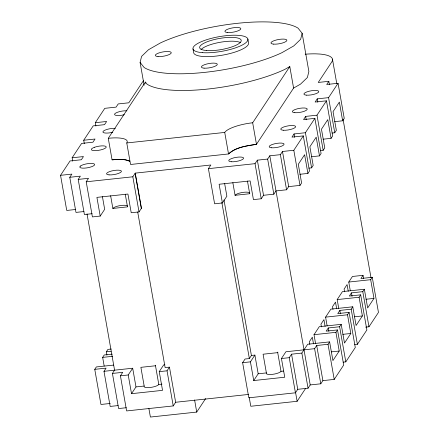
<?xml version="1.0" encoding="UTF-8"?>
<svg xmlns="http://www.w3.org/2000/svg" width="439" height="439" viewBox="0 0 439 439"><rect width="100%" height="100%" fill="white"/><g stroke="black" fill="none" stroke-linecap="round" stroke-linejoin="round"><path stroke-width="0.66" d="M144.118 85.232L140.096 62.437L141.577 56.384L148.475 49.744L160.323 42.984A82.329 21.999 -10 0 1 298.086 28.184L302.125 33.243L308.869 71.464L307.388 77.516L300.49 84.151L293.592 88.085L256.469 144.31C246.921 145.951 235.869 146.994 228.527 153.957L130.559 164.482L126.761 142.955A24.03 6.42 -10 0 0 108.268 138.296L145.391 82.071L147.081 84.184A82.329 21.999 -10 0 0 284.845 69.389L289.795 66.558L293.592 88.085M302.125 33.243L300.649 39.296L293.751 45.93L281.898 52.696A82.329 21.999 -10 0 1 144.14 67.491L140.096 62.437M75.398 209.518L66.739 210.446L60.544 175.326L70.031 160.959L81.358 159.747L83.459 156.569L72.128 157.788L72.726 161.162M72.128 157.788L81.616 143.421L92.942 142.203L95.043 139.026L83.712 140.244L84.304 143.619M83.712 140.244L93.2 125.878L104.526 124.66L106.622 121.482L95.296 122.7L95.889 126.075M95.296 122.7L104.784 108.334L116.11 107.116L118.206 103.939L128.797 102.803L142.324 82.312A38.451 10.273 -10 0 1 143.63 80.781M83.909 211.554L75.969 212.405L69.774 177.29L71.875 174.113L60.544 175.326M92.13 213.7L84.403 214.534L78.208 179.414L80.364 176.149L69.774 177.29M102.424 196.634L104.663 209.326L100.202 216.076L92.404 216.915L86.209 181.795L88.513 178.305L78.208 179.414M100.202 216.076L96.904 197.38L127.925 194.049L131.217 212.745L139.02 211.911L132.825 176.791L135.245 173.125L210.835 165.004L208.415 168.669L214.611 203.789L222.408 202.95L226.87 196.195L224.631 183.507M139.02 211.911L141.44 208.245L135.245 173.125M126.761 142.955L224.73 132.43A24.03 6.42 -10 0 1 252.672 122.783L289.795 66.558M110.277 403.463L100.948 404.467L94.753 369.347L96.344 366.944L113.608 365.089M104.186 366.066L102.655 357.384L104.241 354.981L112.241 354.125M106.935 355.184L106.337 351.804L107.928 349.4L111.248 349.043M118.118 405.576L110.178 406.426L103.988 371.306L106.084 368.129L94.753 369.347M126.344 407.721L118.612 408.55L112.417 373.435L114.574 370.17L87.032 213.963M222.408 202.95L219.116 184.248L250.131 180.917L253.429 199.619L261.227 198.779L255.037 163.659L257.342 160.169L267.647 159.061L269.804 155.801L280.389 154.665L282.486 151.488L293.817 150.27L303.3 135.903L291.973 137.122L294.07 133.944L305.401 132.726L314.884 118.36L303.558 119.578L305.654 116.401L316.98 115.183L326.468 100.816L315.142 102.035L317.238 98.857L328.564 97.639L338.052 83.273L326.72 84.491L328.822 81.314L318.237 82.45L331.763 61.959A38.451 10.273 -10 0 0 319.74 54.041L315.817 53.849A38.451 10.273 -10 0 0 305.187 54.216M137.714 212.075L165.141 367.613L169.459 367.147L175.649 402.267L173.229 405.927L126.613 410.937L120.423 375.817L122.728 372.327L112.417 373.435M164.861 364.771L163.698 364.891L159.236 371.646L162.534 390.348L131.519 393.679L128.221 374.977L132.682 368.228L103.988 371.306M131.519 393.679L135.98 386.924L132.682 368.228M261.227 198.779L263.532 195.289L257.342 160.169M263.532 195.289L273.843 194.181L275.994 190.921L286.579 189.78L288.681 186.608L282.486 151.488M173.229 405.927L167.039 370.812L169.459 367.147M288.681 186.608L300.007 185.39L301.593 182.986L298.295 164.285L304.611 154.726L307.904 173.427L299.936 174.283M307.904 173.427L309.495 171.023L303.3 135.903M308.924 168.132L311.591 167.846L313.177 165.443L309.879 146.741L316.195 137.182L319.488 155.883L311.52 156.739M319.488 155.883L321.079 153.48L314.884 118.36M320.508 150.588L323.175 150.303L324.761 147.899L321.463 129.198L327.774 119.638L331.072 138.34L323.104 139.196M331.072 138.34L332.663 135.936L326.468 100.816M332.093 133.044L334.759 132.759L336.345 130.356L333.047 111.654L339.358 102.095L342.656 120.796L334.688 121.652M342.656 120.796L344.247 118.393L338.052 83.273M148.892 408.528L150.396 417.05L196.732 412.073L205.644 398.574M315.542 343.364L314.011 334.683L319.279 326.698L341.196 324.344L339.61 326.748L328.279 327.966L326.182 331.138L337.514 329.925L335.923 332.328L339.221 351.024L332.91 360.584L329.612 341.888L307.695 344.242L301.856 353.082L291.551 354.191L297.741 389.311L295.436 392.801L248.82 397.811L242.63 362.691L245.05 359.025L249.363 358.564L251.404 355.469L223.983 199.937M329.612 341.888L328.026 344.291L316.695 345.509L314.598 348.681L285.904 351.765L281.443 358.52L284.741 377.222L253.726 380.553L250.428 361.851L254.889 355.096L251.404 355.469M253.726 380.553L258.187 373.798L254.889 355.096M295.436 392.801L289.246 357.681L291.551 354.191M327.126 325.82L325.595 317.139L330.863 309.155L352.78 306.801L356.078 325.497L362.389 315.943L359.091 297.241L360.677 294.838L349.351 296.056L351.447 292.879L362.779 291.661L364.365 289.257L342.447 291.611L337.179 299.596L338.705 308.277M350.289 290.733L348.758 282.052L352.446 276.471L363.031 275.335L363.629 278.71M352.78 306.801L351.195 309.204L339.863 310.422L337.767 313.6L349.098 312.381L355.288 347.501L345.8 361.868L343.139 362.153M363.031 275.335L360.935 278.513L372.261 277.294L378.456 312.414L368.969 326.781L365.638 327.137M341.196 324.344L344.494 343.04L350.805 333.486L347.507 314.785L349.098 312.381M364.365 289.257L367.662 307.959L373.973 298.399L370.675 279.698L372.261 277.294M249.242 397.536L250.779 406.267L297.121 401.29L305.659 388.356M297.741 389.311L308.052 388.202L310.203 384.937L269.804 155.801M310.203 384.937L320.794 383.801L322.89 380.624L316.695 345.509M322.89 380.624L334.216 379.411L343.704 365.039L337.514 329.925M354.717 344.61L357.384 344.324L366.872 329.958L360.677 294.838M86.209 181.795L132.825 176.791M208.415 168.669L255.037 163.659M110.628 195.75L112.861 208.437L127.486 206.868L125.252 194.175M232.835 182.619L235.068 195.311L249.692 193.736L247.459 181.049M348.758 282.052L370.675 279.698M337.179 299.596L359.091 297.241M366.005 299.255L373.973 298.399M325.595 317.139L347.507 314.785M354.421 316.799L362.389 315.943M106.337 351.804L111.007 351.304M102.655 357.384L112.614 356.314M314.011 334.683L335.923 332.328M342.837 334.342L350.805 333.486M155.642 365.21A7.567 2.025 -10 0 1 155.505 365.769L140.881 367.339L144.179 386.04A7.567 2.025 -10 0 0 150.001 387.505A7.567 2.025 -10 0 0 158.803 384.465L161.953 384.13M277.849 352.083A7.567 2.025 -10 0 1 277.711 352.638L263.087 354.213L266.385 372.909A7.567 2.025 -10 0 0 272.213 374.379A7.567 2.025 -10 0 0 281.009 371.339L283.528 371.07M331.253 351.88L339.221 351.024M120.423 375.817L128.221 374.977M159.236 371.646L167.039 370.812M242.63 362.691L250.428 361.851M281.443 358.52L289.246 357.681M135.98 386.924L144.179 386.04M258.187 373.798L266.385 372.909M175.649 402.267L248.518 394.436M112.066 159.823C117.932 159.445 124.33 158.594 129.807 161.239C124.286 158.671 117.954 159.461 112.066 159.823L108.268 138.296M332.455 59.133L336.735 83.394M343.029 119.112L370.955 277.492M328.822 81.314L329.415 84.689M328.564 97.639L334.759 132.759M362.779 291.661L368.969 326.781M317.238 98.857L317.831 102.232M351.447 292.879L352.045 296.254M348.248 291.26L347.073 284.582L344.094 289.087L344.566 291.759M316.98 115.183L323.175 150.303M351.195 309.204L357.384 344.324M305.654 116.401L306.246 119.776M339.863 310.422L340.461 313.797M336.68 308.798L335.5 302.12L332.526 306.631L332.998 309.297M305.401 132.726L311.591 167.846M339.61 326.748L345.8 361.868M294.07 133.944L294.662 137.319M328.279 327.966L328.877 331.341M325.096 326.342L323.922 319.663L320.942 324.174L321.414 326.841M293.817 150.27L300.007 185.39M328.026 344.291L334.216 379.411M280.389 154.665L286.579 189.78M314.598 348.681L320.794 383.801M313.501 343.891L312.321 337.207L309.347 341.718L309.819 344.39M247.865 39.066L248.545 42.896A27.876 7.452 -10 0 1 222.787 55.105A27.876 7.452 -10 0 1 193.681 52.779L193.006 48.948M267.647 159.061L273.843 194.181M301.856 353.082L308.052 388.202M252.672 122.783L256.469 144.31C246.811 145.814 235.995 147.136 228.527 153.957L224.73 132.43M295.502 392.109L297.121 401.29M277.711 352.638L281.009 371.339M221.821 202.357L249.363 358.564M145.391 82.071L145.633 83.421M194.603 399.989L196.732 412.073M135.135 173.301L141.325 208.415M155.505 365.769L158.803 384.465M201.04 49.612A21.099 5.636 -10 0 1 219.84 42.336A21.099 5.636 -10 0 1 240.369 42.528M235.068 195.311A7.567 2.025 -10 0 1 243.87 192.271A7.567 2.025 -10 0 1 249.692 193.736M112.861 208.437A7.567 2.025 -10 0 1 120.698 205.518A7.567 2.025 -10 0 1 127.623 206.308M124.341 114.716A7.567 2.025 -10 0 1 114.661 113.942A7.567 2.025 -10 0 1 126.92 110.815M112.757 132.26A7.567 2.025 -10 0 1 104.169 132.852L103.313 132.507A7.567 2.025 -10 0 1 104.8 130.257L106.271 129.664A7.567 2.025 -10 0 1 115.336 128.358M80.37 166.096L79.838 166.699A7.567 2.025 -10 0 0 89.369 167.402A7.567 2.025 -10 0 0 92.794 163.511A7.567 2.025 -10 0 0 80.37 166.096M94.687 147.208L93.216 147.8A7.567 2.025 -10 0 0 91.729 150.05L92.585 150.396A7.567 2.025 -10 0 0 102.924 149.282A7.567 2.025 -10 0 0 105.031 146.099A7.567 2.025 -10 0 0 94.687 147.208M273.645 44.13A8.072 2.157 -10 0 0 286.722 40.789A8.072 2.157 -10 0 0 276.394 39.965A8.072 2.157 -10 0 0 273.645 44.13M206.654 50.54A21.099 5.636 -10 0 0 240.819 41.815A21.099 5.636 -10 0 0 213.837 39.664A21.099 5.636 -10 0 0 206.654 50.54M204.075 68.155A8.072 2.157 -10 0 0 217.151 64.813A8.072 2.157 -10 0 0 206.824 63.99A8.072 2.157 -10 0 0 204.075 68.155M158.029 56.549A8.072 2.157 -10 0 0 171.106 53.212A8.072 2.157 -10 0 0 160.778 52.384A8.072 2.157 -10 0 0 158.029 56.549M227.6 32.524A8.072 2.157 -10 0 0 240.676 29.183A8.072 2.157 -10 0 0 230.349 28.359A8.072 2.157 -10 0 0 227.6 32.524M202.225 52.642A27.876 7.452 -10 0 0 247.366 41.112A27.876 7.452 -10 0 0 211.719 38.264A27.876 7.452 -10 0 0 202.225 52.642M271.675 147.789A7.567 2.025 -10 0 0 283.934 144.656A7.567 2.025 -10 0 0 274.254 143.882A7.567 2.025 -10 0 0 271.675 147.789M283.259 130.246A7.567 2.025 -10 0 0 295.518 127.112A7.567 2.025 -10 0 0 285.838 126.339A7.567 2.025 -10 0 0 283.259 130.246M294.843 112.702A7.567 2.025 -10 0 0 307.102 109.569A7.567 2.025 -10 0 0 297.422 108.795A7.567 2.025 -10 0 0 294.843 112.702M306.427 95.159A7.567 2.025 -10 0 0 318.687 92.025A7.567 2.025 -10 0 0 309.007 91.252A7.567 2.025 -10 0 0 306.427 95.159M231.243 161.75A7.567 2.025 -10 0 0 243.502 158.622A7.567 2.025 -10 0 0 233.822 157.848A7.567 2.025 -10 0 0 231.243 161.75M109.037 174.876A7.567 2.025 -10 0 0 121.296 171.748A7.567 2.025 -10 0 0 111.616 170.974A7.567 2.025 -10 0 0 109.037 174.876"/></g></svg>
